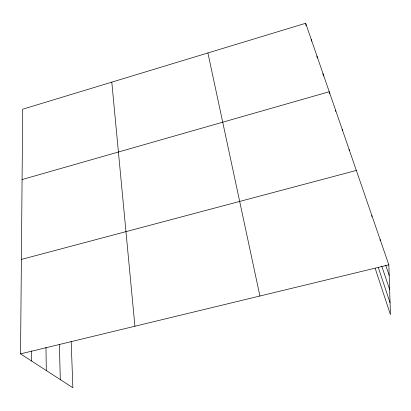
<?xml version="1.0" encoding="UTF-8"?>
<svg xmlns="http://www.w3.org/2000/svg" width="411" height="411" viewBox="0 0 411 411"><rect width="100%" height="100%" fill="white"/><g stroke="black" fill="none" stroke-linecap="round" stroke-linejoin="round"><path stroke-width="0.62" d="M71.17 341.197L72.865 387.737L20.55 353.881L22.697 109.203L305.671 23.263L388.842 264.843L390.45 314.656L375.207 268.465M22.081 179.556L329.247 91.74L329.499 93.58M21.377 259.433L356.342 170.442M20.55 353.881L388.842 264.843M385.677 265.157L389.186 275.437M381.732 266.071L389.638 289.524M378.264 267.402L390.07 302.809M207.904 52.957L259.922 296.012M305.671 23.263L306.072 25.718M311.209 39.348L311.497 41.172M316.973 56.096L317.261 57.982M322.979 73.543L323.344 76.03M335.587 110.163L335.756 111.427M342.209 129.388L342.358 130.626M349.119 149.46L349.263 150.729M111.797 82.143L134.921 326.231M371.821 215.4L371.909 216.623M380.124 239.521L380.19 240.759M59.389 344.428L60.299 379.605M45.981 347.31L46.299 370.542M31.549 350.902L31.56 361.007"/></g></svg>
